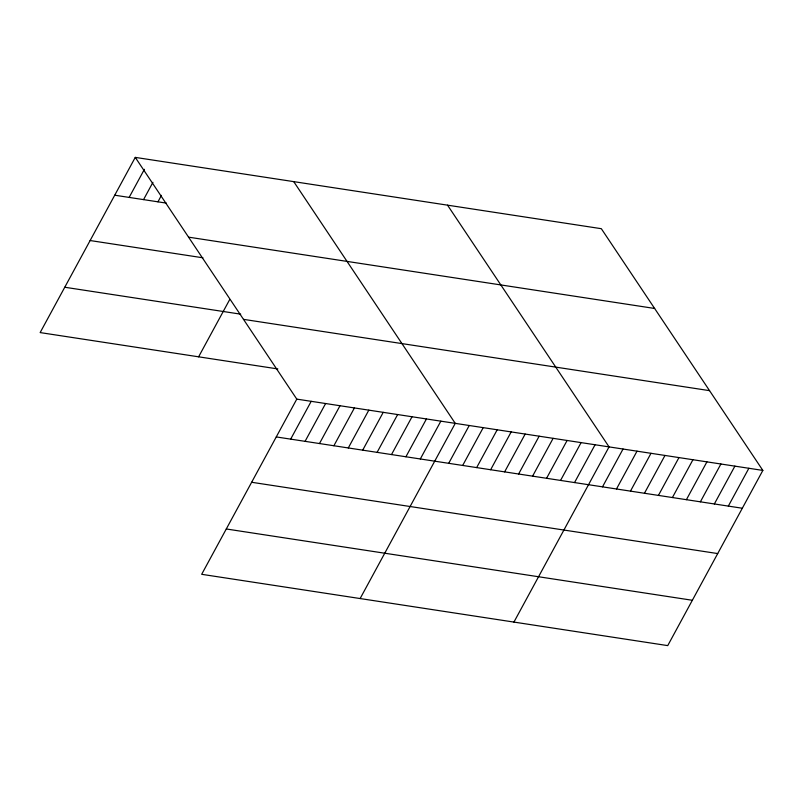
<?xml version="1.0" encoding="UTF-8"?>
<svg xmlns="http://www.w3.org/2000/svg" width="803" height="803" viewBox="0 0 803 803"><rect width="100%" height="100%" fill="white"/><g stroke="black" fill="none" stroke-linecap="round" stroke-linejoin="round"><path stroke-width="1.2" d="M135.265 157.388L296.789 399.121L201.673 574.306L667.735 645.612L762.85 470.417L601.327 228.694L135.265 157.388L40.15 332.583L277.838 368.938M129.142 197.408L144.399 169.323M143.546 199.616L152.931 182.331M157.95 201.824L161.473 195.34M198.612 356.823L229.558 299.81M290.666 439.141L311.203 401.319M305.07 441.349L325.606 403.528M319.474 443.547L340.01 405.726M333.877 445.755L354.414 407.934M348.291 447.954L368.818 410.142M362.695 450.162L383.222 412.34M377.099 452.36L397.636 414.549M391.503 454.568L412.039 416.747M405.906 456.777L426.443 418.955M420.31 458.975L440.847 421.153M360.135 598.546L455.251 423.362L293.727 181.629M448.696 463.321L469.233 425.5M462.679 465.459L483.215 427.638M476.661 467.597L497.198 429.776M490.643 469.735L511.18 431.914M504.625 471.873L525.162 434.062M518.608 474.011L539.144 436.2M532.59 476.149L553.126 438.338M546.572 478.297L567.109 440.476M560.554 480.435L581.091 442.614M574.536 482.573L595.073 444.752M513.93 622.084L609.055 446.89L447.532 205.166M602.501 486.849L623.038 449.028M616.483 488.987L637.01 451.166M630.465 491.125L650.992 453.314M644.448 493.263L664.974 455.452M658.43 495.401L678.957 457.59M672.412 497.549L692.939 459.728M686.394 499.687L706.921 461.866M700.377 501.825L720.903 464.004M714.349 503.963L734.886 466.141M728.331 506.101L748.868 468.279M114.739 195.209L166.351 203.109M188.575 237.156L654.626 308.462M90.127 240.539L202.968 257.803M64.762 287.243L240.699 314.164M243.49 319.353L709.551 390.649M296.789 399.121L762.85 470.417M276.262 436.932L742.313 508.239M251.65 482.272L717.701 553.568M226.285 528.976L692.347 600.273"/></g></svg>
